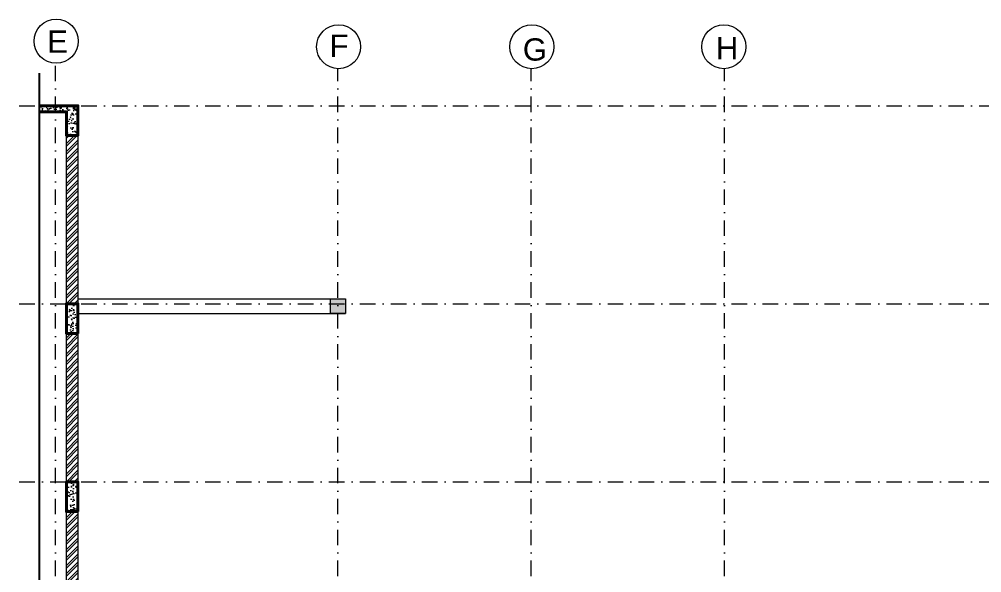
# Model space of a CAD drawing. Header units: millimetres. Extents: x 734227 to 886936, y 173033 to 234304.
# Drawn here: x 809880 to 829307, y 194660 to 205845 of the extents above; entities that cross this region are included whole.
import ezdxf

# ---------------------------------------------------------------- set-up
doc = ezdxf.new("R2010")
doc.units = ezdxf.units.MM
doc.header["$LTSCALE"] = 1250
for name, pattern in [('ACAD_ISO02W100', [15, 12, -3]), ('CENTER', [2, 1.25, -0.25, 0.25, -0.25]), ('DASHDOT', [1, 0.5, -0.25, 0, -0.25])]:
    doc.linetypes.add(name, pattern=pattern)
for name, color, linetype, lineweight in [('BRICK WALL_MOFA', 20, 'Continuous', 20), ('CONCRETE_MOFA', 230, 'Continuous', 40), ('ELEV_15_MOFA', 31, 'Continuous', 13), ('ELEV_GRADE 2_MOFA', 37, 'Continuous', 9), ('GRID', 252, 'ACAD_ISO02W100', 5), ('GRID LINE_MOFA', 8, 'CENTER', 0), ('TEXT_MOFA', 222, 'Continuous', 18)]:
    doc.layers.add(name, color=color, linetype=linetype, lineweight=lineweight)
doc.layers.add('HATCH_LIGHT_MOFA', color=7, linetype='Continuous', lineweight=5, true_color=0x5b5b5b)
doc.styles.add('1-100', font='arial.ttf', dxfattribs={"height": 120})

# ---------------------------------------------------------------- blocks, each defined once
blk = doc.blocks.new('LEVELS')
at = {"layer": 'GRID', "linetype": 'DASHDOT', "ltscale": 0.5}
for p, q in [((-16516.8, 0), (8704.4, 0)), ((-16516.8, -4000), (8704.4, -4000)), ((-16516.8, -7600), (8704.4, -7600))]:
    blk.add_line(p, q, dxfattribs=at)
blk = doc.blocks.new('GRID SECTION4')
at = {"layer": 'GRID LINE_MOFA', "linetype": 'DASHDOT', "ltscale": 0.5}
for p, q in [((10320, -20993), (10320, 0)), ((16020, -20993), (16020, -113)), ((19920, -20993), (19920, -113)), ((23820, -20993), (23820, -113))]:
    blk.add_line(p, q, dxfattribs=at)
at = {"layer": 'TEXT_MOFA', "ltscale": 0.3}
for centre in [(10332, 444), (16032, 331), (19932, 331), (23807, 331)]:
    blk.add_circle(centre, 444, dxfattribs=at)
at = {"layer": 'TEXT_MOFA', "ltscale": 0.3, "style": '1-100', "oblique": 0}
for s, p in [('E', (10150, 212)), ('F', (15850, 127)), ('G', (19750, 51)), ('H', (23646, 80))]:
    blk.add_text(s, height=450, dxfattribs=at).set_placement(p)

msp = doc.modelspace()

# ---------------------------------------------------------------- hatches: boundary and pattern name
at = {"layer": 'ELEV_GRADE 2_MOFA', "transparency": 33554559}
h = msp.add_hatch(color=256, dxfattribs=at)
h.dxf.hatch_style = 1
h.paths.add_polyline_path([(816163.5, 200196.4), (816463.5, 200196.4), (816463.5, 199896.4), (816163.5, 199896.4)])
at = {"layer": 'HATCH_LIGHT_MOFA'}
h = msp.add_hatch(dxfattribs=at)
h.set_pattern_fill('AR-CONC', color=256)
h.set_pattern_definition([(50, (-633135.42, 636861.45), (182.184669, -15.939086), [19.05, -209.55]), (355, (-633135.42, 636861.45), (-35.243421, 191.056845), [15.24, -167.640584]), (100.451445, (-633120.23, 636860.12), (146.941247, 175.117752), [16.190009, -178.090245]), (46.1842, (-633135.42, 636912.25), (271.07904, -42.042328), [28.575, -314.325]), (96.635558, (-633112.83, 636908.74), (237.404134, 247.426125), [24.285023, -267.13561]), (351.184151, (-633135.42, 636912.25), (237.404134, 247.426125), [22.859967, -251.45973]), (21, (-633110.02, 636899.55), (151.614391, -102.265198), [19.05, -209.55]), (326, (-633110.02, 636899.55), (61.802028, 184.187966), [15.24, -167.64]), (71.451445, (-633097.38, 636891.03), (213.41642, 81.922769), [16.190009, -178.089938]), (37.5, (-633135.415, 636861.45), (3.0886033, 84.555039), [0, -165.608, 0, -170.18, 0, -168.275]), (7.5, (-633135.415, 636861.45), (66.8196625, 100.180575), [0, -97.028, 0, -161.798, 0, -64.135]), (327.5, (-633192.06, 636861.45), (135.5905952, -5.728744), [0, -63.5, 0, -198.12, 0, -262.89]), (317.5, (-633217.46, 636861.45), (148.129181, 25.426491), [0, -82.55, 0, -131.572, 0, -186.69])])
h.paths.add_polyline_path([(810285, 204096.4), (811063.5, 204096.4), (811063.5, 203496.4), (810833.5, 203496.4), (810833.5, 203971.4), (810285, 203971.4)])
h = msp.add_hatch(dxfattribs=at)
h.set_pattern_fill('ANSI32', color=256, scale=12)
h.set_pattern_definition([(45, (828996.88, -75929.38), (-80.822305, 80.822305), []), (45, (829050.76, -75929.38), (-80.822305, 80.822305), [])])
h.paths.add_polyline_path([(811063.5, 203496.4), (810833.5, 203496.4), (810833.5, 200096.4), (811063.5, 200096.4)])
h = msp.add_hatch(dxfattribs=at)
h.set_pattern_fill('AR-CONC', color=256)
h.set_pattern_definition([(50, (-633135.42, 636461.45), (182.184669, -15.939086), [19.05, -209.55]), (355, (-633135.42, 636461.45), (-35.243421, 191.056845), [15.24, -167.640584]), (100.451445, (-633120.23, 636460.12), (146.941247, 175.117752), [16.190009, -178.090245]), (46.1842, (-633135.42, 636512.25), (271.07904, -42.042328), [28.575, -314.325]), (96.635558, (-633112.83, 636508.74), (237.404134, 247.426125), [24.285023, -267.13561]), (351.184151, (-633135.42, 636512.25), (237.404134, 247.426125), [22.859967, -251.45973]), (21, (-633110.02, 636499.55), (151.614391, -102.265198), [19.05, -209.55]), (326, (-633110.02, 636499.55), (61.802028, 184.187966), [15.24, -167.64]), (71.451445, (-633097.38, 636491.03), (213.41642, 81.922769), [16.190009, -178.089938]), (37.5, (-633135.415, 636461.45), (3.0886033, 84.555039), [0, -165.608, 0, -170.18, 0, -168.275]), (7.5, (-633135.415, 636461.45), (66.8196625, 100.180575), [0, -97.028, 0, -161.798, 0, -64.135]), (327.5, (-633192.06, 636461.45), (135.5905952, -5.728744), [0, -63.5, 0, -198.12, 0, -262.89]), (317.5, (-633217.46, 636461.45), (148.129181, 25.426491), [0, -82.55, 0, -131.572, 0, -186.69])])
h.paths.add_polyline_path([(811063.5, 200096.4), (810833.5, 200096.4), (810833.5, 199496.4), (811063.5, 199496.4)])
h = msp.add_hatch(dxfattribs=at)
h.set_pattern_fill('ANSI32', color=256, scale=12)
h.set_pattern_definition([(45, (828996.88, -79529.38), (-80.822305, 80.822305), []), (45, (829050.76, -79529.38), (-80.822305, 80.822305), [])])
h.paths.add_polyline_path([(811063.5, 199496.4), (810833.5, 199496.4), (810833.5, 196496.4), (811063.5, 196496.4)])
h = msp.add_hatch(dxfattribs=at)
h.set_pattern_fill('AR-CONC', color=256)
h.set_pattern_definition([(50, (-633135.42, 636461.45), (182.184669, -15.939086), [19.05, -209.55]), (355, (-633135.42, 636461.45), (-35.243421, 191.056845), [15.24, -167.640584]), (100.451445, (-633120.23, 636460.12), (146.941247, 175.117752), [16.190009, -178.090245]), (46.1842, (-633135.42, 636512.25), (271.07904, -42.042328), [28.575, -314.325]), (96.635558, (-633112.83, 636508.74), (237.404134, 247.426125), [24.285023, -267.13561]), (351.184151, (-633135.42, 636512.25), (237.404134, 247.426125), [22.859967, -251.45973]), (21, (-633110.02, 636499.55), (151.614391, -102.265198), [19.05, -209.55]), (326, (-633110.02, 636499.55), (61.802028, 184.187966), [15.24, -167.64]), (71.451445, (-633097.38, 636491.03), (213.41642, 81.922769), [16.190009, -178.089938]), (37.5, (-633135.415, 636461.45), (3.0886033, 84.555039), [0, -165.608, 0, -170.18, 0, -168.275]), (7.5, (-633135.415, 636461.45), (66.8196625, 100.180575), [0, -97.028, 0, -161.798, 0, -64.135]), (327.5, (-633192.06, 636461.45), (135.5905952, -5.728744), [0, -63.5, 0, -198.12, 0, -262.89]), (317.5, (-633217.46, 636461.45), (148.129181, 25.426491), [0, -82.55, 0, -131.572, 0, -186.69])])
h.paths.add_polyline_path([(811063.5, 196496.4), (810833.5, 196496.4), (810833.5, 195896.4), (811063.5, 195896.4)])
h = msp.add_hatch(dxfattribs=at)
h.set_pattern_fill('ANSI32', color=256, scale=12)
h.set_pattern_definition([(45, (823786.88, -75929.38), (-80.822305, 80.822305), []), (45, (823840.76, -75929.38), (-80.822305, 80.822305), [])])
h.paths.add_polyline_path([(811063.5, 195896.4), (810833.5, 195896.4), (810833.5, 191886.4), (811063.5, 191886.4)])

# ---------------------------------------------------------------- linework, layer by layer
msp.add_line((810285, 204757.1), (810285, 194240.5))
at = {"layer": 'BRICK WALL_MOFA'}
msp.add_lwpolyline([(811063.5, 203496.4), (811063.5, 200096.4), (810833.5, 200096.4), (810833.5, 203496.4)], dxfattribs=at)
for points in [[(810833.5, 199496.4), (811063.5, 199496.4), (811063.5, 196496.4), (810833.5, 196496.4)], [(811063.5, 195896.4), (811063.5, 191886.4), (810833.5, 191886.4), (810833.5, 195896.4)]]:
    msp.add_lwpolyline(points, close=True, dxfattribs=at)
at = {"layer": 'CONCRETE_MOFA'}
msp.add_lwpolyline([(810285, 204096.4), (811063.5, 204096.4), (811063.5, 203496.4), (810833.5, 203496.4), (810833.5, 203971.4), (810285, 203971.4)], dxfattribs=at)
for points in [[(811063.5, 199496.4), (810833.5, 199496.4), (810833.5, 200096.4), (811063.5, 200096.4)], [(811063.5, 195896.4), (810833.5, 195896.4), (810833.5, 196496.4), (811063.5, 196496.4)]]:
    msp.add_lwpolyline(points, close=True, dxfattribs=at)
at = {"layer": 'ELEV_15_MOFA'}
for p, q in [((811063.5, 200196.4), (816463.5, 200196.4)), ((811063.5, 199896.4), (816463.5, 199896.4))]:
    msp.add_line(p, q, dxfattribs=at)
at = {"layer": 'ELEV_GRADE 2_MOFA', "transparency": 33554559}
msp.add_lwpolyline([(816163.5, 200196.4), (816463.5, 200196.4), (816463.5, 199896.4), (816163.5, 199896.4)], close=True, dxfattribs=at)

# ---------------------------------------------------------------- block references
for name, p in [('GRID SECTION4', (800293.5, 204958.1)), ('LEVELS', (826396.7, 204096.4))]:
    msp.add_blockref(name, p)

doc.saveas('drawing.dxf')
